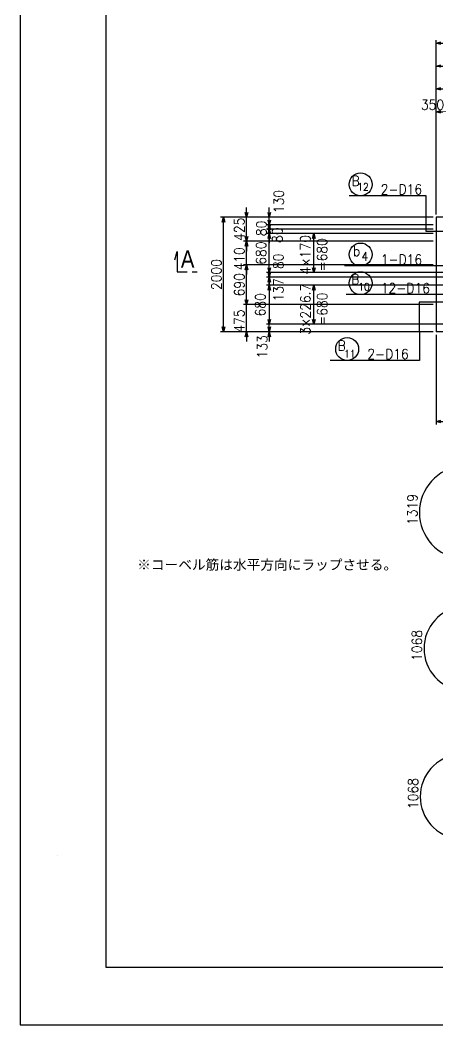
# Model space of a CAD drawing. Extents: x -24090 to 17960, y 77600 to 107300.
# Drawn here: x -24090 to -16803, y 77600 to 95138 of the extents above; entities that cross this region are included whole.
import ezdxf

# ---------------------------------------------------------------- set-up
doc = ezdxf.new("R2010")
doc.units = 0
doc.header["$LTSCALE"] = 300
doc.header["$MEASUREMENT"] = 0
doc.layers.get('0').update_dxf_attribs({"linetype": 'CONTINUOUS'})
doc.layers.get('DEFPOINTS').update_dxf_attribs({"linetype": 'CONTINUOUS'})
for name, color, linetype in [('-コーベル', 2, 'CONTINUOUS'), ('-寸法', 1, 'CONTINUOUS'), ('-引き出し横', 1, 'CONTINUOUS'), ('-引き出し縦', 1, 'CONTINUOUS'), ('-構造', 3, 'CONTINUOUS'), ('-記号', 2, 'CONTINUOUS'), ('枠', 3, 'CONTINUOUS'), ('鉄筋材料', 3, 'CONTINUOUS')]:
    doc.layers.add(name, color=color, linetype=linetype)
doc.styles.add('MS明朝', font='MS PMincho.ttf')
doc.styles.add('romans', font='ROMANS.shx', dxfattribs={"width": 0.9, "bigfont": 'EXTFONT.shx'})
doc.styles.add('ｽﾀｲﾙ1', font='ROMANS.shx', dxfattribs={"bigfont": 'EXTFONT.shx'})
doc.dimstyles.new('ST-50', dxfattribs={"dimscale": 50, "dimtxt": 3.5, "dimasz": 1.7, "dimexe": 1, "dimexo": 1, "dimgap": 1, "dimtad": 0, "dimdec": 0, "dimzin": 0, "dimdsep": 46, "dimtxsty": 'romans', "dimblk": 'OPEN30', "dimcen": 1, "dimdle": 3, "dimclrd": 1, "dimclre": 1, "dimclrt": 3, "dimaunit": 1, "dimadec": 0, "dimazin": 0, "dimtfac": 1, "dimtdec": 0, "dimtix": 1, "dimtmove": 2, "dimatfit": 3, "dimldrblk": 'OPEN30', "dimfxl": 0, "dimtvp": 0.7, "dimtolj": 1, "dimtzin": 0, "dimarcsym": 0})

# ---------------------------------------------------------------- blocks, each defined once
blk = doc.blocks.new('_Open30')
at = {"color": 0, "lineweight": -2}
for p, q in [((-1, 0.27), (0, 0)), ((0, 0), (-1, -0.27)), ((0, 0), (-1, 0))]:
    blk.add_line(p, q, dxfattribs=at)
blk = doc.blocks.new('*D9')
at = {"layer": '-コーベル', "color": 1, "linetype": 'Continuous', "lineweight": -2}
for p, q in [((-16305, 87013), (-16305, 87413)), ((-16305, 86073), (-16305, 85673))]:
    blk.add_line(p, q, dxfattribs=at)
blk.add_arc((-16305, 86543), 820, 95.9419, 264.0581, dxfattribs=at)
at = {"layer": 'DEFPOINTS', "color": 0, "linetype": 'Continuous'}
for p in [(-17015, 86953), (-16305, 86963), (-16305, 86543), (-16305, 86123)]:
    blk.add_point(p, dxfattribs=at)
at = {"layer": '-コーベル', "color": 1, "linetype": 'Continuous', "lineweight": -2, "xscale": 85, "yscale": 85, "zscale": 85}
for p, rotation in [((-16305, 87363), 2.970929463484451), ((-16305, 85723), 357.0290705365156)]:
    blk.add_blockref('_Open30', p, dxfattribs=dict(at, rotation=rotation))
at = {"layer": '-コーベル', "color": 3, "linetype": 'Continuous', "insert": (-17248, 86543), "char_height": 175, "attachment_point": 5, "rotation": 90, "style": 'romans'}
blk.add_mtext('\\A1; 1319', dxfattribs=at)
blk = doc.blocks.new('*D8')
at = {"layer": '-寸法', "color": 1, "linetype": 'Continuous', "lineweight": -2}
for p, q in [((-16305, 84559), (-16305, 84959)), ((-16305, 83779), (-16305, 83379))]:
    blk.add_line(p, q, dxfattribs=at)
blk.add_arc((-16305, 84169), 740, 96.5849, 263.4151, dxfattribs=at)
at = {"layer": 'DEFPOINTS', "color": 0, "linetype": 'Continuous'}
for p in [(-16946, 84539), (-16305, 84509), (-16305, 84169), (-16305, 83829)]:
    blk.add_point(p, dxfattribs=at)
at = {"layer": '-寸法', "color": 1, "linetype": 'Continuous', "lineweight": -2, "xscale": 85, "yscale": 85, "zscale": 85}
for p, rotation in [((-16305, 84909), 3.292447694511002), ((-16305, 83429), 356.7075523054891)]:
    blk.add_blockref('_Open30', p, dxfattribs=dict(at, rotation=rotation))
at = {"layer": '-寸法', "color": 3, "linetype": 'Continuous', "insert": (-17168, 84169), "char_height": 175, "attachment_point": 5, "rotation": 90, "style": 'romans'}
blk.add_mtext('\\A1; 1068', dxfattribs=at)
blk = doc.blocks.new('*D82')
at = {"layer": '-寸法', "color": 1, "linetype": 'Continuous', "lineweight": -2}
for p, q in [((-16885, 91697), (-20593, 91697)), ((-20543, 89782), (-20543, 91612)), ((-16885, 89697), (-20593, 89697))]:
    blk.add_line(p, q, dxfattribs=at)
at = {"layer": 'DEFPOINTS', "color": 0, "linetype": 'Continuous'}
for p in [(-20543, 91697), (-16835, 91697), (-16835, 89697)]:
    blk.add_point(p, dxfattribs=at)
at = {"layer": '-寸法', "color": 1, "linetype": 'Continuous', "lineweight": -2, "xscale": 85, "yscale": 85, "zscale": 85}
for p, rotation in [((-20543, 91697), 90), ((-20543, 89697), 270)]:
    blk.add_blockref('_Open30', p, dxfattribs=dict(at, rotation=rotation))
at = {"layer": '-寸法', "color": 3, "linetype": 'Continuous', "insert": (-20666, 90697), "char_height": 175, "attachment_point": 5, "rotation": 90, "style": 'romans'}
blk.add_mtext('\\A1;2000', dxfattribs=at)
blk = doc.blocks.new('*D55')
at = {"layer": '-寸法', "color": 1, "linetype": 'Continuous', "lineweight": -2}
for p, q in [((-16835, 91747), (-16835, 94787)), ((-16750, 94737), (-7720, 94737)), ((-7635, 91747), (-7635, 94787))]:
    blk.add_line(p, q, dxfattribs=at)
at = {"layer": 'DEFPOINTS', "color": 0, "linetype": 'Continuous'}
for p in [(-7635, 94737), (-16835, 91697), (-7635, 91697)]:
    blk.add_point(p, dxfattribs=at)
at = {"layer": '-寸法', "color": 1, "linetype": 'Continuous', "lineweight": -2, "xscale": 85, "yscale": 85, "zscale": 85, "rotation": 180}
blk.add_blockref('_Open30', (-16835, 94737), dxfattribs=at)
at = {"layer": '-寸法', "color": 1, "linetype": 'Continuous', "lineweight": -2, "xscale": 85, "yscale": 85, "zscale": 85}
blk.add_blockref('_Open30', (-7635, 94737), dxfattribs=at)
at = {"layer": '-寸法', "color": 3, "linetype": 'Continuous', "insert": (-12235, 94860), "char_height": 175, "attachment_point": 5, "style": 'romans'}
blk.add_mtext('\\A1;9200', dxfattribs=at)
blk = doc.blocks.new('*D59')
at = {"layer": '-寸法', "color": 1, "linetype": 'Continuous', "lineweight": -2}
for p, q in [((-16835, 91747), (-16835, 94387)), ((-14485, 91797), (-14485, 94387)), ((-16750, 94337), (-14570, 94337))]:
    blk.add_line(p, q, dxfattribs=at)
at = {"layer": 'DEFPOINTS', "color": 0, "linetype": 'Continuous'}
for p in [(-14485, 94337), (-14485, 91747), (-16835, 91697)]:
    blk.add_point(p, dxfattribs=at)
at = {"layer": '-寸法', "color": 1, "linetype": 'Continuous', "lineweight": -2, "xscale": 85, "yscale": 85, "zscale": 85, "rotation": 180}
blk.add_blockref('_Open30', (-16835, 94337), dxfattribs=at)
at = {"layer": '-寸法', "color": 1, "linetype": 'Continuous', "lineweight": -2, "xscale": 85, "yscale": 85, "zscale": 85}
blk.add_blockref('_Open30', (-14485, 94337), dxfattribs=at)
at = {"layer": '-寸法', "color": 3, "linetype": 'Continuous', "insert": (-15660, 94460), "char_height": 175, "attachment_point": 5, "style": 'romans'}
blk.add_mtext('\\A1;2350', dxfattribs=at)
blk = doc.blocks.new('*D58')
at = {"layer": '-寸法', "color": 1, "linetype": 'Continuous', "lineweight": -2}
for p, q in [((-16835, 91747), (-16835, 93987)), ((-16750, 93937), (-15275, 93937)), ((-15190, 91747), (-15190, 93987))]:
    blk.add_line(p, q, dxfattribs=at)
at = {"layer": 'DEFPOINTS', "color": 0, "linetype": 'Continuous'}
for p in [(-15190, 93937), (-16835, 91697), (-15190, 91697)]:
    blk.add_point(p, dxfattribs=at)
at = {"layer": '-寸法', "color": 1, "linetype": 'Continuous', "lineweight": -2, "xscale": 85, "yscale": 85, "zscale": 85, "rotation": 180}
blk.add_blockref('_Open30', (-16835, 93937), dxfattribs=at)
at = {"layer": '-寸法', "color": 1, "linetype": 'Continuous', "lineweight": -2, "xscale": 85, "yscale": 85, "zscale": 85}
blk.add_blockref('_Open30', (-15190, 93937), dxfattribs=at)
at = {"layer": '-寸法', "color": 3, "linetype": 'Continuous', "insert": (-16013, 94060), "char_height": 175, "attachment_point": 5, "style": 'romans'}
blk.add_mtext('\\A1;1645', dxfattribs=at)
blk = doc.blocks.new('*D70')
at = {"layer": '-寸法', "color": 1, "linetype": 'Continuous', "lineweight": -2}
for p, q in [((-16835, 89647), (-16835, 88080)), ((-13735, 89647), (-13735, 88080)), ((-16750, 88130), (-13820, 88130))]:
    blk.add_line(p, q, dxfattribs=at)
at = {"layer": 'DEFPOINTS', "color": 0, "linetype": 'Continuous'}
for p in [(-16835, 89697), (-13735, 89697), (-13735, 88130)]:
    blk.add_point(p, dxfattribs=at)
at = {"layer": '-寸法', "color": 1, "linetype": 'Continuous', "lineweight": -2, "xscale": 85, "yscale": 85, "zscale": 85, "rotation": 180}
blk.add_blockref('_Open30', (-16835, 88130), dxfattribs=at)
at = {"layer": '-寸法', "color": 1, "linetype": 'Continuous', "lineweight": -2, "xscale": 85, "yscale": 85, "zscale": 85}
blk.add_blockref('_Open30', (-13735, 88130), dxfattribs=at)
at = {"layer": '-寸法', "color": 3, "linetype": 'Continuous', "insert": (-15285, 88252), "char_height": 175, "attachment_point": 5, "style": 'romans'}
blk.add_mtext('\\A1;3100', dxfattribs=at)
blk = doc.blocks.new('*D79')
at = {"layer": '-寸法', "color": 1, "linetype": 'Continuous', "lineweight": -2}
for p, q in [((-20143, 91782), (-20143, 91867)), ((-16885, 91697), (-20193, 91697)), ((-20143, 91277), (-20143, 91697)), ((-16885, 91277), (-20193, 91277)), ((-20143, 91192), (-20143, 91107))]:
    blk.add_line(p, q, dxfattribs=at)
at = {"layer": 'DEFPOINTS', "color": 0, "linetype": 'Continuous'}
for p in [(-20143, 91697), (-16835, 91697), (-16835, 91277)]:
    blk.add_point(p, dxfattribs=at)
at = {"layer": '-寸法', "color": 1, "linetype": 'Continuous', "lineweight": -2, "xscale": 85, "yscale": 85, "zscale": 85}
for p, rotation in [((-20143, 91697), 270), ((-20143, 91277), 90)]:
    blk.add_blockref('_Open30', p, dxfattribs=dict(at, rotation=rotation))
at = {"layer": '-寸法', "color": 3, "linetype": 'Continuous', "insert": (-20266, 91487), "char_height": 175, "attachment_point": 5, "rotation": 90, "style": 'romans'}
blk.add_mtext('\\A1;425', dxfattribs=at)
blk = doc.blocks.new('*D81')
at = {"layer": '-寸法', "color": 1, "linetype": 'Continuous', "lineweight": -2}
for p, q in [((-19743, 91577), (-19743, 91662)), ((-16885, 91492), (-19793, 91492)), ((-16885, 91412), (-19793, 91412)), ((-19743, 91412), (-19743, 91492)), ((-19743, 91327), (-19743, 91242))]:
    blk.add_line(p, q, dxfattribs=at)
at = {"layer": 'DEFPOINTS', "color": 0, "linetype": 'Continuous'}
for p in [(-19743, 91492), (-16835, 91492), (-16835, 91412)]:
    blk.add_point(p, dxfattribs=at)
at = {"layer": '-寸法', "color": 1, "linetype": 'Continuous', "lineweight": -2, "xscale": 85, "yscale": 85, "zscale": 85}
for p, rotation in [((-19743, 91492), 270), ((-19743, 91412), 90)]:
    blk.add_blockref('_Open30', p, dxfattribs=dict(at, rotation=rotation))
at = {"layer": '-寸法', "color": 3, "linetype": 'Continuous', "insert": (-19603, 91385), "char_height": 175, "attachment_point": 5, "rotation": 90, "style": 'romans'}
blk.add_mtext('\\A1;80', dxfattribs=at)
blk = doc.blocks.new('*D84')
at = {"layer": '-寸法', "color": 1, "linetype": 'Continuous', "lineweight": -2}
for p, q in [((-19743, 91647), (-19743, 91732)), ((-16885, 91562), (-19793, 91562)), ((-19743, 91492), (-19743, 91562)), ((-16885, 91492), (-19793, 91492)), ((-19743, 91407), (-19743, 91322))]:
    blk.add_line(p, q, dxfattribs=at)
at = {"layer": 'DEFPOINTS', "color": 0, "linetype": 'Continuous'}
for p in [(-19743, 91562), (-16835, 91562), (-16835, 91492)]:
    blk.add_point(p, dxfattribs=at)
at = {"layer": '-寸法', "color": 1, "linetype": 'Continuous', "lineweight": -2, "xscale": 85, "yscale": 85, "zscale": 85}
for p, rotation in [((-19743, 91562), 270), ((-19743, 91492), 90)]:
    blk.add_blockref('_Open30', p, dxfattribs=dict(at, rotation=rotation))
at = {"layer": '-寸法', "color": 3, "linetype": 'Continuous', "insert": (-19881, 91502), "char_height": 175, "attachment_point": 5, "rotation": 90, "style": 'romans'}
blk.add_mtext('\\A1;80', dxfattribs=at)
blk = doc.blocks.new('*D72')
at = {"layer": '-寸法', "color": 1, "linetype": 'Continuous', "lineweight": -2}
for p, q in [((-19743, 89782), (-19743, 89867)), ((-16885, 89697), (-19793, 89697)), ((-16885, 89697), (-19793, 89697)), ((-19743, 89612), (-19743, 89527))]:
    blk.add_line(p, q, dxfattribs=at)
at = {"layer": 'DEFPOINTS', "color": 0, "linetype": 'Continuous'}
for p in [(-19743, 89697), (-16835, 89697), (-16835, 89697)]:
    blk.add_point(p, dxfattribs=at)
at = {"layer": '-寸法', "color": 1, "linetype": 'Continuous', "lineweight": -2, "xscale": 85, "yscale": 85, "zscale": 85}
for rotation in [270, 90]:
    blk.add_blockref('_Open30', (-19743, 89697), dxfattribs=dict(at, rotation=rotation))
at = {"layer": '-寸法', "color": 3, "linetype": 'Continuous', "insert": (-19866, 89435), "char_height": 175, "attachment_point": 5, "rotation": 90, "style": 'romans'}
blk.add_mtext('\\A1;133', dxfattribs=at)
blk = doc.blocks.new('*D73')
at = {"layer": '-寸法', "color": 1, "linetype": 'Continuous', "lineweight": -2}
for p, q in [((-20143, 90257), (-20143, 90342)), ((-16885, 90172), (-20193, 90172)), ((-20143, 89697), (-20143, 90172)), ((-16885, 89697), (-20193, 89697)), ((-20143, 89612), (-20143, 89527))]:
    blk.add_line(p, q, dxfattribs=at)
at = {"layer": 'DEFPOINTS', "color": 0, "linetype": 'Continuous'}
for p in [(-20143, 90172), (-16835, 90172), (-16835, 89697)]:
    blk.add_point(p, dxfattribs=at)
at = {"layer": '-寸法', "color": 1, "linetype": 'Continuous', "lineweight": -2, "xscale": 85, "yscale": 85, "zscale": 85}
for p, rotation in [((-20143, 90172), 270), ((-20143, 89697), 90)]:
    blk.add_blockref('_Open30', p, dxfattribs=dict(at, rotation=rotation))
at = {"layer": '-寸法', "color": 3, "linetype": 'Continuous', "insert": (-20266, 89885), "char_height": 175, "attachment_point": 5, "rotation": 90, "style": 'romans'}
blk.add_mtext('\\A1;475', dxfattribs=at)
blk = doc.blocks.new('*D85')
at = {"layer": '-寸法', "color": 1, "linetype": 'Continuous', "lineweight": -2}
for p, q in [((-16885, 90510), (-19017, 90510)), ((-18967, 89915), (-18967, 90425)), ((-16885, 89830), (-19017, 89830))]:
    blk.add_line(p, q, dxfattribs=at)
at = {"layer": 'DEFPOINTS', "color": 0, "linetype": 'Continuous'}
for p in [(-18967, 90510), (-16835, 90510), (-16835, 89830)]:
    blk.add_point(p, dxfattribs=at)
at = {"layer": '-寸法', "color": 1, "linetype": 'Continuous', "lineweight": -2, "xscale": 85, "yscale": 85, "zscale": 85}
for p, rotation in [((-18967, 90510), 90), ((-18967, 89830), 270)]:
    blk.add_blockref('_Open30', p, dxfattribs=dict(at, rotation=rotation))
at = {"layer": '-寸法', "color": 3, "linetype": 'Continuous', "insert": (-18967, 90091), "char_height": 175, "attachment_point": 5, "rotation": 90, "style": 'romans'}
blk.add_mtext('\\A1;3×226.7\\P=680', dxfattribs=at)
blk = doc.blocks.new('*D78')
at = {"layer": '-寸法', "color": 1, "linetype": 'Continuous', "lineweight": -2}
for p, q in [((-19743, 90736), (-19743, 90821)), ((-16885, 90651), (-19793, 90651)), ((-16885, 90510), (-19793, 90510)), ((-19743, 90510), (-19743, 90651)), ((-19743, 90425), (-19743, 90340))]:
    blk.add_line(p, q, dxfattribs=at)
at = {"layer": 'DEFPOINTS', "color": 0, "linetype": 'Continuous'}
for p in [(-19743, 90651), (-16835, 90651), (-16835, 90510)]:
    blk.add_point(p, dxfattribs=at)
at = {"layer": '-寸法', "color": 1, "linetype": 'Continuous', "lineweight": -2, "xscale": 85, "yscale": 85, "zscale": 85}
for p, rotation in [((-19743, 90651), 270), ((-19743, 90510), 90)]:
    blk.add_blockref('_Open30', p, dxfattribs=dict(at, rotation=rotation))
at = {"layer": '-寸法', "color": 3, "linetype": 'Continuous', "insert": (-19584, 90431), "char_height": 175, "attachment_point": 5, "rotation": 90, "style": 'romans'}
blk.add_mtext('\\A1;137', dxfattribs=at)
blk = doc.blocks.new('*D75')
at = {"layer": '-寸法', "color": 1, "linetype": 'Continuous', "lineweight": -2}
for p, q in [((-16885, 90867), (-20193, 90867)), ((-20143, 90257), (-20143, 90782)), ((-16885, 90172), (-20193, 90172))]:
    blk.add_line(p, q, dxfattribs=at)
at = {"layer": 'DEFPOINTS', "color": 0, "linetype": 'Continuous'}
for p in [(-20143, 90867), (-16835, 90867), (-16835, 90172)]:
    blk.add_point(p, dxfattribs=at)
at = {"layer": '-寸法', "color": 1, "linetype": 'Continuous', "lineweight": -2, "xscale": 85, "yscale": 85, "zscale": 85}
for p, rotation in [((-20143, 90867), 90), ((-20143, 90172), 270)]:
    blk.add_blockref('_Open30', p, dxfattribs=dict(at, rotation=rotation))
at = {"layer": '-寸法', "color": 3, "linetype": 'Continuous', "insert": (-20266, 90520), "char_height": 175, "attachment_point": 5, "rotation": 90, "style": 'romans'}
blk.add_mtext('\\A1;690', dxfattribs=at)
blk = doc.blocks.new('*D74')
at = {"layer": '-寸法', "color": 1, "linetype": 'Continuous', "lineweight": -2}
for p, q in [((-20143, 91362), (-20143, 91447)), ((-16885, 91277), (-20193, 91277)), ((-20143, 90867), (-20143, 91277)), ((-16885, 90867), (-20193, 90867)), ((-20143, 90782), (-20143, 90697))]:
    blk.add_line(p, q, dxfattribs=at)
at = {"layer": 'DEFPOINTS', "color": 0, "linetype": 'Continuous'}
for p in [(-20143, 91277), (-16835, 91277), (-16835, 90867)]:
    blk.add_point(p, dxfattribs=at)
at = {"layer": '-寸法', "color": 1, "linetype": 'Continuous', "lineweight": -2, "xscale": 85, "yscale": 85, "zscale": 85}
for p, rotation in [((-20143, 91277), 270), ((-20143, 90867), 90)]:
    blk.add_blockref('_Open30', p, dxfattribs=dict(at, rotation=rotation))
at = {"layer": '-寸法', "color": 3, "linetype": 'Continuous', "insert": (-20266, 90972), "char_height": 175, "attachment_point": 5, "rotation": 90, "style": 'romans'}
blk.add_mtext('\\A1;410', dxfattribs=at)
blk = doc.blocks.new('*D77')
at = {"layer": '-寸法', "color": 1, "linetype": 'Continuous', "lineweight": -2}
for p, q in [((-16885, 91412), (-19793, 91412)), ((-19743, 90817), (-19743, 91327)), ((-16885, 90732), (-19793, 90732))]:
    blk.add_line(p, q, dxfattribs=at)
at = {"layer": 'DEFPOINTS', "color": 0, "linetype": 'Continuous'}
for p in [(-19743, 91412), (-16835, 91412), (-16835, 90732)]:
    blk.add_point(p, dxfattribs=at)
at = {"layer": '-寸法', "color": 1, "linetype": 'Continuous', "lineweight": -2, "xscale": 85, "yscale": 85, "zscale": 85}
for p, rotation in [((-19743, 91412), 90), ((-19743, 90732), 270)]:
    blk.add_blockref('_Open30', p, dxfattribs=dict(at, rotation=rotation))
at = {"layer": '-寸法', "color": 3, "linetype": 'Continuous', "insert": (-19887, 91072), "char_height": 175, "attachment_point": 5, "rotation": 90, "style": 'romans'}
blk.add_mtext('\\A1;680', dxfattribs=at)
blk = doc.blocks.new('*D76')
at = {"layer": '-寸法', "color": 1, "linetype": 'Continuous', "lineweight": -2}
for p, q in [((-16885, 91412), (-19017, 91412)), ((-18967, 90817), (-18967, 91327)), ((-16885, 90732), (-19017, 90732))]:
    blk.add_line(p, q, dxfattribs=at)
at = {"layer": 'DEFPOINTS', "color": 0, "linetype": 'Continuous'}
for p in [(-18967, 91412), (-16835, 91412), (-16835, 90732)]:
    blk.add_point(p, dxfattribs=at)
at = {"layer": '-寸法', "color": 1, "linetype": 'Continuous', "lineweight": -2, "xscale": 85, "yscale": 85, "zscale": 85}
for p, rotation in [((-18967, 91412), 90), ((-18967, 90732), 270)]:
    blk.add_blockref('_Open30', p, dxfattribs=dict(at, rotation=rotation))
at = {"layer": '-寸法', "color": 3, "linetype": 'Continuous', "insert": (-18969, 91042), "char_height": 175, "attachment_point": 5, "rotation": 90, "style": 'romans'}
blk.add_mtext('\\A1;4×170\\P=680', dxfattribs=at)
blk = doc.blocks.new('*D80')
at = {"layer": '-寸法', "color": 1, "linetype": 'Continuous', "lineweight": -2}
for p, q in [((-19743, 91782), (-19743, 91867)), ((-16885, 91697), (-19793, 91697)), ((-16885, 91562), (-19793, 91562)), ((-19743, 91562), (-19743, 91697)), ((-19743, 91477), (-19743, 91392))]:
    blk.add_line(p, q, dxfattribs=at)
at = {"layer": 'DEFPOINTS', "color": 0, "linetype": 'Continuous'}
for p in [(-19743, 91697), (-16835, 91697), (-16835, 91562)]:
    blk.add_point(p, dxfattribs=at)
at = {"layer": '-寸法', "color": 1, "linetype": 'Continuous', "lineweight": -2, "xscale": 85, "yscale": 85, "zscale": 85}
for p, rotation in [((-19743, 91697), 270), ((-19743, 91562), 90)]:
    blk.add_blockref('_Open30', p, dxfattribs=dict(at, rotation=rotation))
at = {"layer": '-寸法', "color": 3, "linetype": 'Continuous', "insert": (-19578, 91972), "char_height": 175, "attachment_point": 5, "rotation": 90, "style": 'romans'}
blk.add_mtext('\\A1;130', dxfattribs=at)
blk = doc.blocks.new('*D60')
at = {"layer": '-寸法', "color": 1, "linetype": 'Continuous', "lineweight": -2}
for p, q in [((-16835, 91747), (-16835, 93587)), ((-16750, 93537), (-16570, 93537)), ((-16485, 91747), (-16485, 93587))]:
    blk.add_line(p, q, dxfattribs=at)
at = {"layer": 'DEFPOINTS', "color": 0, "linetype": 'Continuous'}
for p in [(-16485, 93537), (-16835, 91697), (-16485, 91697)]:
    blk.add_point(p, dxfattribs=at)
at = {"layer": '-寸法', "color": 1, "linetype": 'Continuous', "lineweight": -2, "xscale": 85, "yscale": 85, "zscale": 85, "rotation": 180}
blk.add_blockref('_Open30', (-16835, 93537), dxfattribs=at)
at = {"layer": '-寸法', "color": 1, "linetype": 'Continuous', "lineweight": -2, "xscale": 85, "yscale": 85, "zscale": 85}
blk.add_blockref('_Open30', (-16485, 93537), dxfattribs=at)
at = {"layer": '-寸法', "color": 3, "linetype": 'Continuous', "insert": (-16896, 93660), "char_height": 175, "attachment_point": 5, "style": 'romans'}
blk.add_mtext('\\A1;350', dxfattribs=at)
blk = doc.blocks.new('*D146')
at = {"layer": '-寸法', "color": 1, "linetype": 'Continuous', "lineweight": -2}
for p, q in [((-16372, 81974), (-16372, 82374)), ((-16372, 81194), (-16372, 80794))]:
    blk.add_line(p, q, dxfattribs=at)
blk.add_arc((-16372, 81584), 740, 96.5849, 263.4151, dxfattribs=at)
at = {"layer": 'DEFPOINTS', "color": 0, "linetype": 'Continuous'}
for p in [(-17013, 81954), (-16372, 81924), (-16372, 81584), (-16372, 81244)]:
    blk.add_point(p, dxfattribs=at)
at = {"layer": '-寸法', "color": 1, "linetype": 'Continuous', "lineweight": -2, "xscale": 85, "yscale": 85, "zscale": 85}
for p, rotation in [((-16372, 82324), 3.292447694511002), ((-16372, 80844), 356.7075523054891)]:
    blk.add_blockref('_Open30', p, dxfattribs=dict(at, rotation=rotation))
at = {"layer": '-寸法', "color": 3, "linetype": 'Continuous', "insert": (-17235, 81584), "char_height": 175, "attachment_point": 5, "rotation": 90, "style": 'romans'}
blk.add_mtext('\\A1; 1068', dxfattribs=at)
blk = doc.blocks.new('*D151')
at = {"layer": '-構造', "color": 1, "linetype": 'Continuous', "lineweight": -2}
for p, q in [((-16422, 90510), (-19793, 90510)), ((-19743, 90425), (-19743, 89915)), ((-16422, 89830), (-19793, 89830))]:
    blk.add_line(p, q, dxfattribs=at)
at = {"layer": 'DEFPOINTS', "color": 0, "linetype": 'Continuous'}
for p in [(-16372, 90510), (-19743, 89830), (-16372, 89830)]:
    blk.add_point(p, dxfattribs=at)
at = {"layer": '-構造', "color": 1, "linetype": 'Continuous', "lineweight": -2, "xscale": 85, "yscale": 85, "zscale": 85}
for p, rotation in [((-19743, 90510), 90), ((-19743, 89830), 270)]:
    blk.add_blockref('_Open30', p, dxfattribs=dict(at, rotation=rotation))
at = {"layer": '-構造', "color": 3, "linetype": 'Continuous', "insert": (-19900, 90170), "char_height": 175, "attachment_point": 5, "rotation": 90, "style": 'romans'}
blk.add_mtext('\\A1;680', dxfattribs=at)
blk = doc.blocks.new('*D152')
at = {"layer": '-構造', "color": 1, "linetype": 'Continuous', "lineweight": -2}
for p, q in [((-19743, 90817), (-19743, 90902)), ((-16355, 90732), (-19793, 90732)), ((-19743, 90732), (-19743, 90652)), ((-16355, 90652), (-19793, 90652)), ((-19743, 90567), (-19743, 90482))]:
    blk.add_line(p, q, dxfattribs=at)
at = {"layer": 'DEFPOINTS', "color": 0, "linetype": 'Continuous'}
for p in [(-16305, 90732), (-19743, 90652), (-16305, 90652)]:
    blk.add_point(p, dxfattribs=at)
at = {"layer": '-構造', "color": 1, "linetype": 'Continuous', "lineweight": -2, "xscale": 85, "yscale": 85, "zscale": 85}
for p, rotation in [((-19743, 90732), 270), ((-19743, 90652), 90)]:
    blk.add_blockref('_Open30', p, dxfattribs=dict(at, rotation=rotation))
at = {"layer": '-構造', "color": 3, "linetype": 'Continuous', "insert": (-19584, 90929), "char_height": 175, "attachment_point": 5, "rotation": 90, "style": 'romans'}
blk.add_mtext('\\A1;80', dxfattribs=at)

msp = doc.modelspace()

# ---------------------------------------------------------------- linework, layer by layer
at = {"layer": '-引き出し横', "color": 1, "linetype": 'Continuous'}
for p, q in [((-17008.8, 92071.1), (-18353.1, 92071.1)), ((-17008.8, 91450.1), (-17008.8, 92071.1)), ((-16460.2, 90846.4), (-18429.5, 90846.4)), ((-17126.9, 90214.2), (-17126.4, 89197)), ((-17126.4, 89197), (-18680.6, 89197))]:
    msp.add_line(p, q, dxfattribs=at)
at = {"layer": '-引き出し横', "color": 1, "linetype": 'Continuous', "flags": 128}
for points in [[(-12085.2, 91450.1), (-17008.8, 91450.1)], [(-14485.2, 90346.2), (-18404.2, 90346.2)], [(-12085.2, 90214.2), (-17126.9, 90214.2)]]:
    msp.add_lwpolyline(points, dxfattribs=at)
at = {"layer": '-引き出し横', "linetype": 'Continuous'}
for centre in [(-18151.5, 92271.1), (-18151.5, 91046.4), (-18151.5, 90546.2), (-18385.7, 89397)]:
    msp.add_circle(centre, 200, dxfattribs=at)
at = {"layer": '-構造', "color": 3, "linetype": 'Continuous'}
for p, q in [((-7635.2, 91697), (-16835.2, 91697)), ((-16835.2, 91697), (-16835.2, 89697)), ((-7635.2, 89697), (-16835.2, 89697))]:
    msp.add_line(p, q, dxfattribs=at)
at = {"layer": '-記号'}
for p, q in [((-21350, 90747), (-21175, 90747)), ((-21087.5, 90747), (-21000, 90747))]:
    msp.add_line(p, q, dxfattribs=at)
at = {"layer": '-記号', "flags": 128}
msp.add_lwpolyline([(-21388.8, 90952.1), (-21350, 91097), (-21350, 90747)], dxfattribs=at)
at = {"layer": '枠', "color": 1, "linetype": 'Continuous', "flags": 128}
msp.add_lwpolyline([(-24089.6, 107300.4), (-24089.6, 77600.4), (17960.4, 77600.4), (17960.4, 107300.4), (-24089.6, 107300.4)], dxfattribs=at)
at = {"layer": '枠', "color": 2, "linetype": 'Continuous', "flags": 128}
msp.add_lwpolyline([(-22589.6, 78600.4), (-22589.6, 106300.4), (16960.4, 106300.4), (16960.4, 78600.4), (-22589.6, 78600.4)], dxfattribs=at)

# ---------------------------------------------------------------- texts
at = {"layer": '-引き出し横', "color": 3, "style": 'ｽﾀｲﾙ1', "width": 0.9}
for s, height, p in [('B', 175, (-18310.5, 92244)), ('2-D16', 175, (-17799.6, 92096.1)), ('b', 175, (-18284.5, 91019.3)), ('4', 150, (-18133.4, 90937)), ('1-D16', 175, (-17799.6, 90871.4)), ('B', 175, (-18313.4, 90527.3)), ('12-D16', 175, (-17799.6, 90371.2)), ('B', 175, (-18552.5, 89369.9)), ('2-D16', 175, (-18033.8, 89222))]:
    msp.add_text(s, height=height, dxfattribs=at).set_placement(p)
at = {"layer": '-引き出し縦', "linetype": 'Continuous', "insert": (-23441.4, 80556), "char_height": 0.18, "width": 0.243, "attachment_point": 1, "style": 'romans'}
msp.add_mtext('19', dxfattribs=at)
msp.add_mtext('19', dxfattribs=at)
at = {"layer": '-記号', "style": 'MS明朝', "width": 0.9}
msp.add_text('A', height=300, dxfattribs=at).set_placement((-21285.9, 90817.4))
at = {"layer": '鉄筋材料', "color": 3, "style": 'ｽﾀｲﾙ1', "width": 0.9}
for s, p in [('12', (-18209.3, 92161.6)), ('10', (-18191.1, 90416.1)), ('11', (-18439.4, 89250.5))]:
    msp.add_text(s, height=130, dxfattribs=at).set_placement(p)
at = {"layer": '鉄筋材料', "style": 'MS明朝'}
msp.add_text('※コーベル筋は水平方向にラップさせる。', height=175, dxfattribs=at).set_placement((-22048, 85545.3))

# ---------------------------------------------------------------- dimensions: what is measured, and where the dimension line sits
at = {"layer": '-コーベル', "linetype": 'Continuous'}
dim = msp.add_angular_dim_3p(base=(-17015.3, 86953.2), center=(-16305.2, 86543.2), p1=(-16305.2, 86963.2), p2=(-16305.2, 86123.2), text=' 1319', dimstyle='ST-50', dxfattribs=at)
dim.commit()
dim.dimension.update_dxf_attribs({"geometry": '*D9', "text_midpoint": (-17247.7, 86543.2)})
at = {"layer": '-寸法', "linetype": 'Continuous'}
for base, p1, p2, picture, middle in [((-7635.2, 94737), (-16835.2, 91697), (-7635.2, 91697), '*D55', (-12235.2, 94859.5)), ((-14485.2, 94337), (-16835.2, 91697), (-14485.2, 91747), '*D59', (-15660.2, 94459.5)), ((-15190.2, 93937), (-16835.2, 91697), (-15190.2, 91697), '*D58', (-16012.7, 94059.5)), ((-13735.2, 88129.9), (-16835.2, 89697), (-13735.2, 89697), '*D70', (-15285.2, 88252.4))]:
    dim = msp.add_linear_dim(base=base, p1=p1, p2=p2, dimstyle='ST-50', dxfattribs=at)
    dim.commit()
    dim.dimension.update_dxf_attribs({"geometry": picture, "text_midpoint": middle})
dim = msp.add_linear_dim(base=(-16485.2, 93537), p1=(-16835.2, 91697), p2=(-16485.2, 91697), dimstyle='ST-50', dxfattribs=at)
dim.commit()
dim.dimension.update_dxf_attribs({"geometry": '*D60', "text_midpoint": (-16896.1, 93659.5), "dimtype": 160})
for base, p1, p2, text, picture, middle in [((-19743.3, 91697), (-16835.2, 91562), (-16835.2, 91697), '130', '*D80', (-19578, 91972.5)), ((-19743.3, 91562), (-16835.2, 91492.1), (-16835.2, 91562), '80', '*D84', (-19880.7, 91502)), ((-18967.4, 91412.1), (-16835.2, 90732.1), (-16835.2, 91412.1), '4×170\\P=<>', '*D76', (-18968.7, 91042.1)), ((-19743.3, 90651.5), (-16835.2, 90509.8), (-16835.2, 90651.5), '137', '*D78', (-19584.3, 90431)), ((-18967.4, 90509.8), (-16835.2, 89830), (-16835.2, 90509.8), '3×226.7\\P=680', '*D85', (-18967.4, 90090.8)), ((-19743.3, 89697), (-16835.2, 89697), (-16835.2, 89697), '133', '*D72', (-19865.8, 89434.7))]:
    dim = msp.add_linear_dim(base=base, p1=p1, p2=p2, angle=90, text=text, dimstyle='ST-50', dxfattribs=at)
    dim.commit()
    dim.dimension.update_dxf_attribs({"geometry": picture, "text_midpoint": middle, "dimtype": 160})
for base, p1, p2, text, picture, middle in [((-20143.3, 91697), (-16835.2, 91277.1), (-16835.2, 91697), '425', '*D79', (-20265.8, 91487)), ((-20143.3, 90867.1), (-16835.2, 90172), (-16835.2, 90867.1), '690', '*D75', (-20265.8, 90519.5))]:
    dim = msp.add_linear_dim(base=base, p1=p1, p2=p2, angle=90, text=text, dimstyle='ST-50', dxfattribs=at)
    dim.commit()
    dim.dimension.update_dxf_attribs({"geometry": picture, "text_midpoint": middle})
dim = msp.add_linear_dim(base=(-20543.3, 91697), p1=(-16835.2, 89697), p2=(-16835.2, 91697), angle=90, dimstyle='ST-50', dxfattribs=at)
dim.commit()
dim.dimension.update_dxf_attribs({"geometry": '*D82', "text_midpoint": (-20665.8, 90697)})
for base, p1, p2, picture, middle in [((-19743.3, 91492.1), (-16835.2, 91412.1), (-16835.2, 91492.1), '*D81', (-19603.2, 91385.3)), ((-20143.3, 91277.1), (-16835.2, 90867.1), (-16835.2, 91277.1), '*D74', (-20265.8, 90972.1)), ((-19743.3, 91412.1), (-16835.2, 90732.1), (-16835.2, 91412.1), '*D77', (-19887, 91072.1)), ((-20143.3, 90172), (-16835.2, 89697), (-16835.2, 90172), '*D73', (-20265.8, 89884.5))]:
    dim = msp.add_linear_dim(base=base, p1=p1, p2=p2, angle=90, dimstyle='ST-50', dxfattribs=at)
    dim.commit()
    dim.dimension.update_dxf_attribs({"geometry": picture, "text_midpoint": middle, "dimtype": 160})
for base, center, p1, p2, picture, middle in [((-16946, 84538.7), (-16305.2, 84168.7), (-16305.2, 84508.7), (-16305.2, 83828.7), '*D8', (-17167.7, 84168.7)), ((-17013, 81954.4), (-16372.2, 81584.4), (-16372.2, 81924.4), (-16372.2, 81244.4), '*D146', (-17234.7, 81584.4))]:
    dim = msp.add_angular_dim_3p(base=base, center=center, p1=p1, p2=p2, text=' 1068', dimstyle='ST-50', dxfattribs=at)
    dim.commit()
    dim.dimension.update_dxf_attribs({"geometry": picture, "text_midpoint": middle})
at = {"layer": '-構造', "linetype": 'Continuous'}
for base, p1, p2, picture, middle in [((-19743.3, 90652.1), (-16305.2, 90732.1), (-16305.2, 90652.1), '*D152', (-19584.2, 90928.7)), ((-19743.3, 89830), (-16372.2, 90510), (-16372.2, 89830), '*D151', (-19899.6, 90170))]:
    dim = msp.add_linear_dim(base=base, p1=p1, p2=p2, angle=90, dimstyle='ST-50', dxfattribs=at)
    dim.commit()
    dim.dimension.update_dxf_attribs({"geometry": picture, "text_midpoint": middle, "dimtype": 160})

doc.saveas('drawing.dxf')
